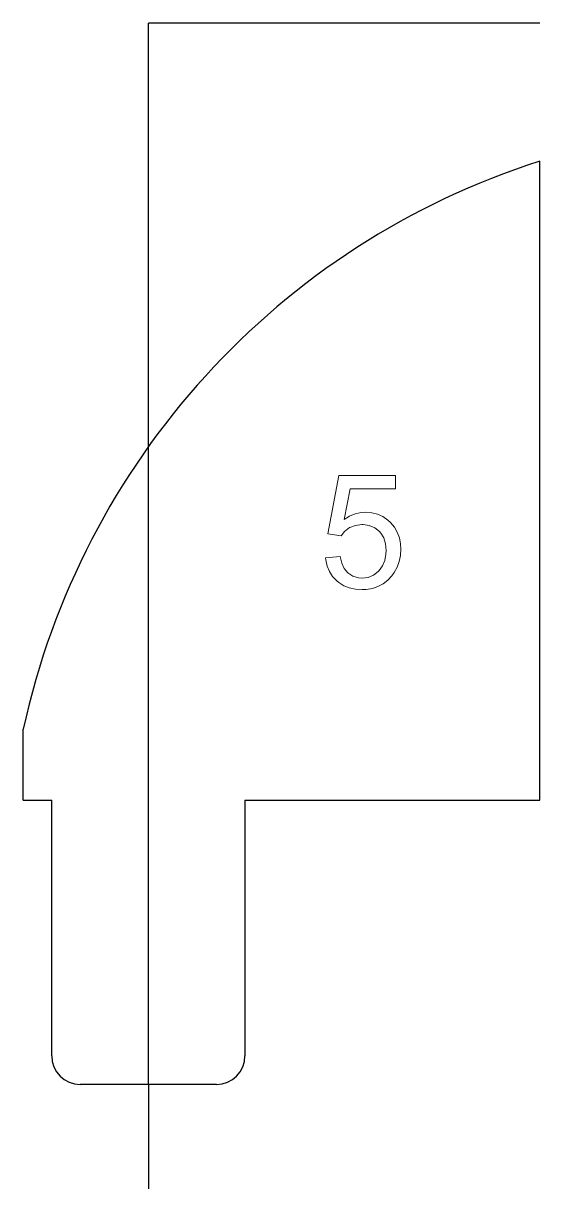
# Model space of a CAD drawing. Header units: inches. Extents: x 33.4 to 51.5, y 19.2 to 60.3.
import ezdxf

# ---------------------------------------------------------------- set-up
doc = ezdxf.new("R2010")
doc.units = ezdxf.units.IN
doc.header["$MEASUREMENT"] = 0
doc.layers.add('Guide', color=1, linetype='Continuous')

msp = doc.modelspace()

# ---------------------------------------------------------------- linework, layer by layer
for p, q in [((51.536, 32.921), (51.536, 55.421)), ((33.365, 32.921), (33.365, 35.421)), ((33.365, 32.921), (34.365, 32.921)), ((34.365, 23.921), (34.365, 32.921)), ((41.165, 32.921), (41.165, 23.921)), ((41.165, 32.921), (51.536, 32.921)), ((40.165, 22.921), (35.365, 22.921))]:
    msp.add_line(p, q)
at = {"color": 7, "lineweight": 0, "true_color": 0xffffff}
msp.add_lwpolyline([(44.865, 43.884), (46.46, 43.884), (46.46, 44.352), (44.472, 44.352), (44.086, 42.299), (44.547, 42.237), (44.669, 42.388), (44.846, 42.52), (44.857, 42.524), (45.055, 42.6), (45.274, 42.626), (45.323, 42.626), (45.54, 42.593), (45.73, 42.51), (45.893, 42.383), (45.942, 42.327), (46.046, 42.155), (46.107, 41.953), (46.128, 41.72), (46.121, 41.581), (46.081, 41.362), (46.001, 41.174), (45.883, 41.012), (45.855, 40.981), (45.686, 40.849), (45.495, 40.769), (45.283, 40.743), (45.156, 40.753), (44.956, 40.814), (44.78, 40.934), (44.66, 41.078), (44.57, 41.266), (44.514, 41.499), (43.999, 41.456), (44.006, 41.383), (44.055, 41.167), (44.135, 40.972), (44.248, 40.798), (44.394, 40.645), (44.469, 40.583), (44.643, 40.475), (44.836, 40.4), (45.05, 40.355), (45.283, 40.339), (45.434, 40.346), (45.65, 40.381), (45.846, 40.447), (46.027, 40.543), (46.189, 40.668), (46.333, 40.826), (46.42, 40.946), (46.521, 41.129), (46.591, 41.327), (46.634, 41.539), (46.648, 41.765), (46.638, 41.95), (46.598, 42.162), (46.526, 42.36), (46.424, 42.536), (46.288, 42.696), (46.191, 42.786), (46.02, 42.906), (45.829, 42.99), (45.624, 43.042), (45.406, 43.061), (45.248, 43.049), (45.043, 43.004), (44.843, 42.924), (44.65, 42.809)], close=True, dxfattribs=at)
for centre, radius, start, end in [((59.771, 29.685), 27.022, 107.7429, 167.7429), ((35.365, 23.921), 1, 180, 270), ((40.165, 23.921), 1, 270, 0)]:
    msp.add_arc(centre, radius, start, end)
at = {"layer": 'Guide'}
for p, q in [((37.765, 22.921), (37.765, 60.275)), ((51.536, 60.275), (37.765, 60.275)), ((37.765, 22.921), (37.765, 19.247))]:
    msp.add_line(p, q, dxfattribs=at)

doc.saveas('drawing.dxf')
